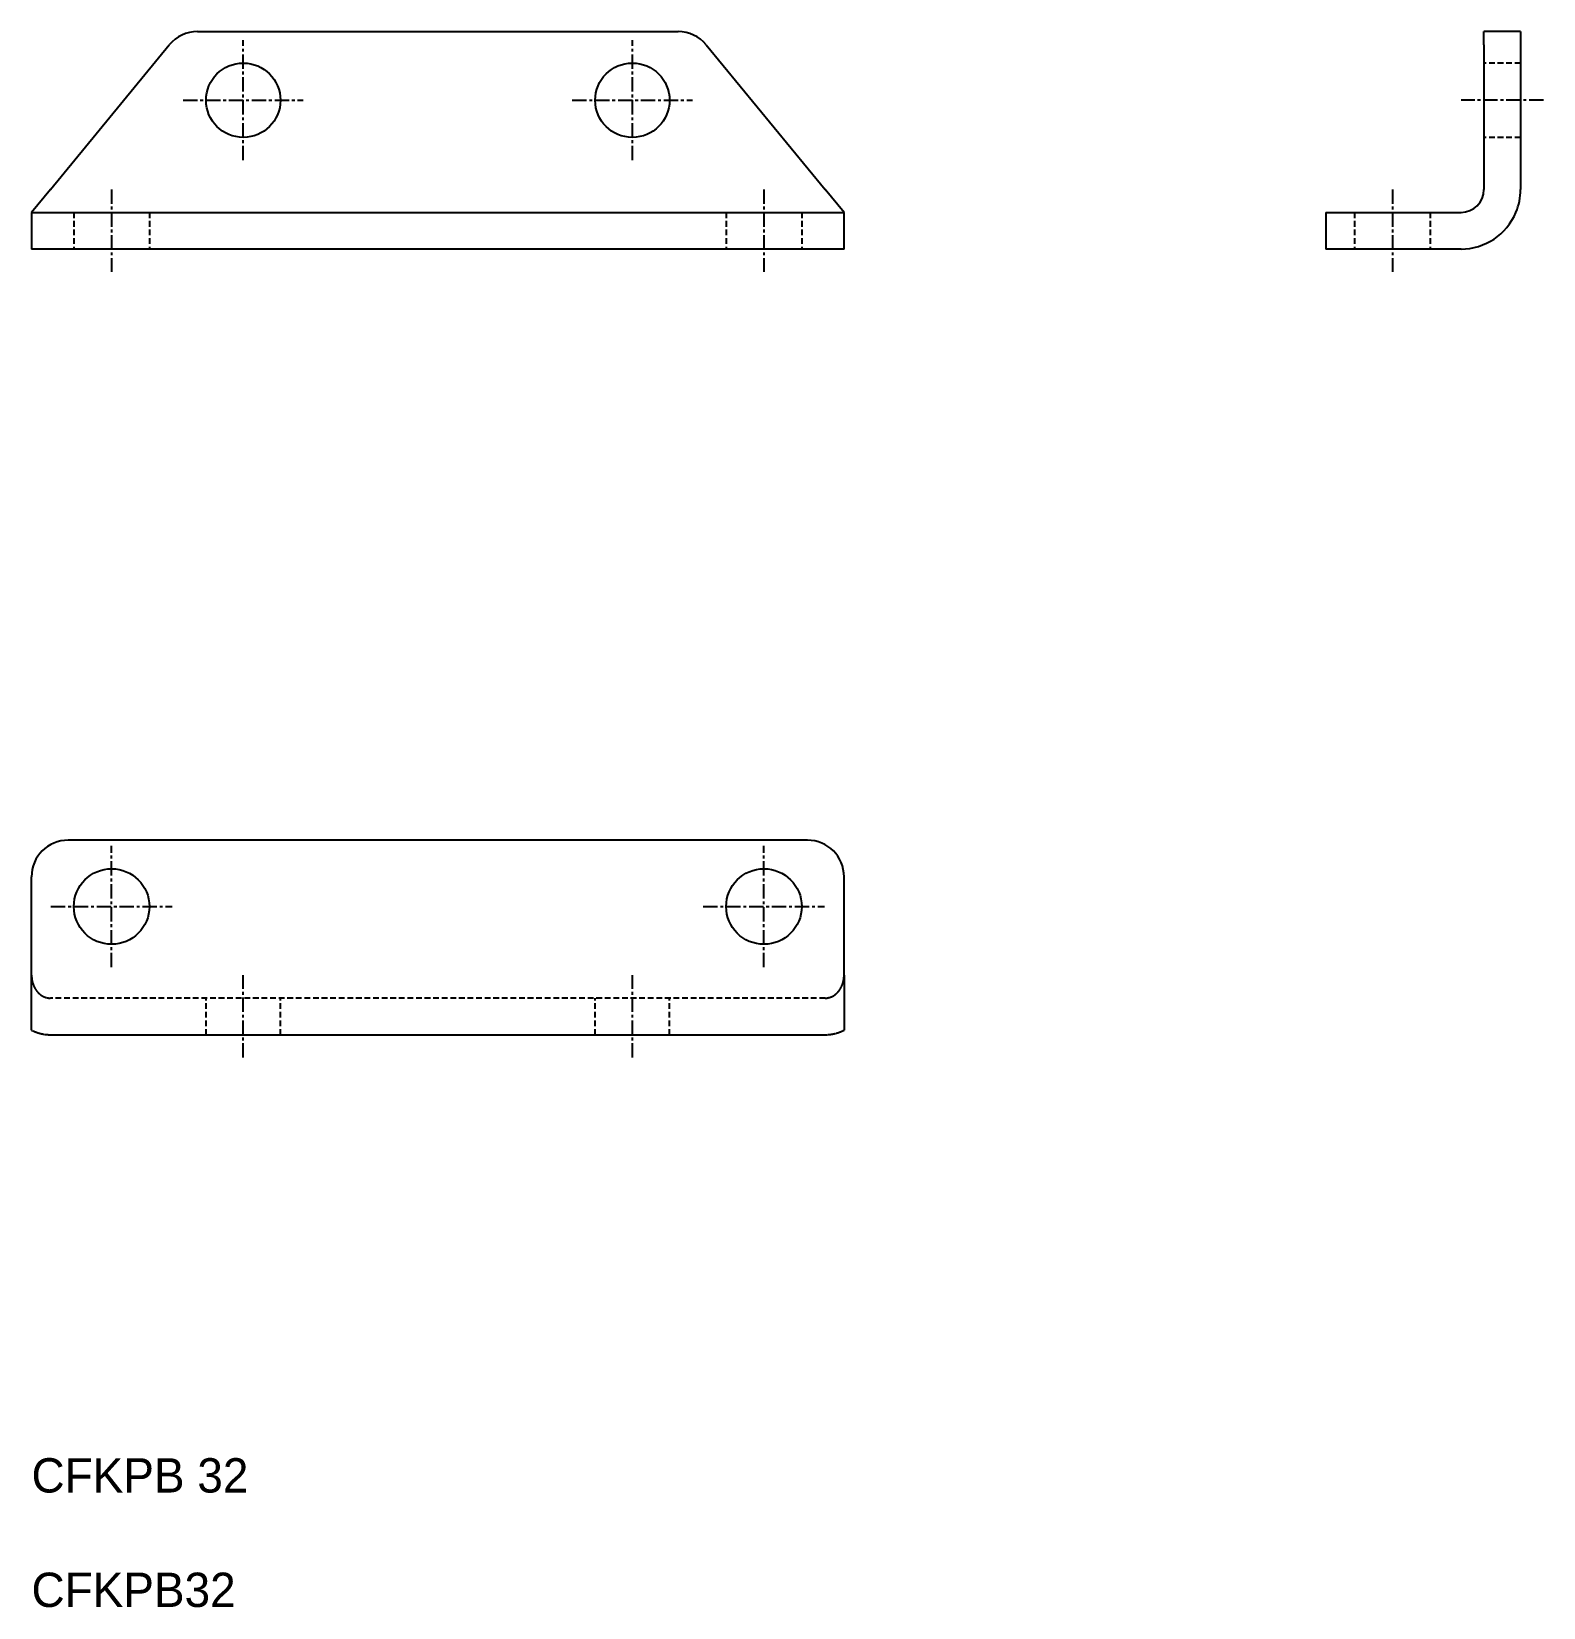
# Model space of a CAD drawing. Extents: x 0 to 132, y 0 to 138.
import ezdxf

# ---------------------------------------------------------------- set-up
doc = ezdxf.new("R2010")
doc.units = 0
doc.linetypes.add('CENTER', pattern=[2, 1.25, -0.25, 0.25, -0.25])
doc.linetypes.add('DASHED', pattern=[0.75, 0.5, -0.25])
doc.layers.get('0').update_dxf_attribs({"linetype": 'CONTINUOUS'})
doc.layers.add('CENTER', color=1, linetype='CENTER')

msp = doc.modelspace()

# ---------------------------------------------------------------- linework, layer by layer
at = {"color": 7, "linetype": 'CONTINUOUS'}
for p, q in [((1.65, 123.85), (12.04, 136.49)), ((14.51, 137.65), (56.49, 137.65)), ((58.96, 136.49), (69.35, 123.85)), ((130.11, 137.65), (126.91, 137.65)), ((126.91, 136.49), (126.91, 137.65)), ((126.91, 136.49), (126.91, 123.85)), ((130.11, 137.65), (130.11, 136.49)), ((130.11, 136.49), (130.11, 123.85)), ((1.65, 123.85), (0, 121.85)), ((71, 121.85), (69.35, 123.85)), ((0, 121.85), (3.2, 121.85)), ((0, 121.85), (0, 118.65)), ((3.2, 121.85), (67.8, 121.85)), ((67.8, 121.85), (71, 121.85)), ((71, 118.65), (71, 121.85)), ((113.11, 121.85), (124.91, 121.85)), ((113.11, 121.85), (113.11, 118.65)), ((3.2, 118.65), (0, 118.65)), ((67.8, 118.65), (3.2, 118.65)), ((71, 118.65), (67.8, 118.65)), ((124.91, 118.65), (113.11, 118.65)), ((67.8, 67), (3.2, 67)), ((0, 55.2), (0, 63.8)), ((71, 55.2), (71, 63.8)), ((0, 50.4), (0, 55.2)), ((71, 55.2), (71, 50.4)), ((1.65, 50), (69.35, 50))]:
    msp.add_line(p, q, dxfattribs=at)
at = {"color": 3, "linetype": 'DASHED'}
for p, q in [((130.11, 134.9), (126.91, 134.9)), ((130.11, 128.4), (126.91, 128.4)), ((3.7, 121.85), (3.7, 118.65)), ((10.3, 121.85), (10.3, 118.65)), ((60.7, 121.85), (60.7, 118.65)), ((67.3, 121.85), (67.3, 118.65)), ((115.61, 121.85), (115.61, 118.65)), ((122.21, 121.85), (122.21, 118.65)), ((69.35, 53.2), (1.65, 53.2)), ((15.25, 50), (15.25, 53.2)), ((21.75, 50), (21.75, 53.2)), ((49.25, 50), (49.25, 53.2)), ((55.75, 50), (55.75, 53.2))]:
    msp.add_line(p, q, dxfattribs=at)
at = {"color": 7, "linetype": 'CONTINUOUS'}
for centre, radius in [((18.5, 131.65), 3.25), ((52.5, 131.65), 3.25), ((7, 61.2), 3.3), ((64, 61.2), 3.3)]:
    msp.add_circle(centre, radius, dxfattribs=at)
for centre, radius, start, end in [((14.51, 134.45), 3.2, 90, 140.553), ((56.49, 134.45), 3.2, 39.447, 90), ((124.91, 123.85), 2, 270, 0), ((124.91, 123.85), 5.2, 337.3801, 0), ((124.91, 123.85), 5.2, 270, 337.3801), ((3.2, 63.8), 3.2, 90, 180), ((67.8, 63.8), 3.2, 0, 90), ((1.99, 54.35), 4.42, 243.239, 244.6528), ((1.97, 54.34), 4.4, 244.8563, 246.27), ((1.95, 54.33), 4.39, 246.4854, 247.8991), ((1.93, 54.32), 4.37, 248.1258, 249.5395), ((1.9, 54.32), 4.36, 249.7769, 251.1907), ((1.88, 54.31), 4.34, 251.4382, 252.8519), ((1.86, 54.3), 4.33, 253.1088, 254.5225), ((1.84, 54.3), 4.32, 254.7881, 256.2019), ((1.82, 54.29), 4.31, 256.4754, 257.8891), ((1.79, 54.29), 4.3, 258.1697, 259.5834), ((1.77, 54.29), 4.3, 259.8702, 261.284), ((1.75, 54.28), 4.29, 261.5761, 262.9899), ((1.73, 54.28), 4.29, 263.2864, 264.7001), ((1.7, 54.28), 4.28, 265.0001, 266.4139), ((1.68, 54.28), 4.28, 266.7163, 268.1301), ((1.66, 54.28), 4.28, 268.434, 269.8478), ((69.34, 54.28), 4.28, 270.1522, 271.566), ((69.32, 54.28), 4.28, 271.8699, 273.2837), ((69.3, 54.28), 4.28, 273.5861, 274.9999), ((69.27, 54.28), 4.29, 275.2999, 276.7136), ((69.25, 54.28), 4.29, 277.0101, 278.4239), ((69.23, 54.29), 4.3, 278.716, 280.1298), ((69.21, 54.29), 4.3, 280.4166, 281.8303), ((69.18, 54.29), 4.31, 282.1109, 283.5246), ((69.16, 54.3), 4.32, 283.7981, 285.2119), ((69.14, 54.3), 4.33, 285.4775, 286.8912), ((69.12, 54.31), 4.34, 287.1481, 288.5618), ((69.1, 54.32), 4.36, 288.8093, 290.2231), ((69.07, 54.32), 4.37, 290.4605, 291.8742), ((69.05, 54.33), 4.39, 292.1009, 293.5146), ((69.03, 54.34), 4.4, 293.73, 295.1437), ((69.01, 54.35), 4.42, 295.3472, 296.761)]:
    msp.add_arc(centre, radius, start, end, dxfattribs=at)
at = {"color": 3, "linetype": 'DASHED'}
for centre, radius, start, end in [((2, 55.18), 2, 179.5022, 185.1272), ((69, 55.18), 2, 354.8728, 0.4978), ((2, 55.15), 1.99, 184.146, 189.771), ((1.99, 55.11), 1.98, 188.8329, 194.4579), ((1.98, 55.08), 1.96, 193.5918, 199.2168), ((1.97, 55.05), 1.94, 198.4509, 204.0759), ((1.95, 55.02), 1.91, 203.4381, 209.0631), ((1.93, 54.99), 1.88, 208.5798, 214.2048), ((1.91, 54.96), 1.85, 213.9005, 219.5255), ((1.88, 54.94), 1.81, 219.4208, 225.0458), ((69.12, 54.94), 1.81, 314.9542, 320.5792), ((69.09, 54.96), 1.85, 320.4745, 326.0995), ((69.07, 54.99), 1.88, 325.7952, 331.4202), ((69.05, 55.02), 1.91, 330.9369, 336.5619), ((69.03, 55.05), 1.94, 335.9241, 341.5491), ((69.02, 55.08), 1.96, 340.7832, 346.4082), ((69.01, 55.11), 1.98, 345.5421, 351.1671), ((69, 55.15), 1.99, 350.229, 355.854), ((1.86, 54.92), 1.78, 225.1563, 230.7813), ((1.83, 54.9), 1.75, 231.1152, 236.7402), ((1.8, 54.88), 1.72, 237.2957, 242.9207), ((1.76, 54.87), 1.69, 243.6846, 249.3096), ((1.73, 54.86), 1.67, 250.2553, 255.8803), ((1.7, 54.85), 1.65, 256.9677, 262.5927), ((1.66, 54.85), 1.65, 263.7705, 269.3955), ((69.34, 54.85), 1.65, 270.6045, 276.2295), ((69.3, 54.85), 1.65, 277.4073, 283.0323), ((69.27, 54.86), 1.67, 284.1197, 289.7447), ((69.24, 54.87), 1.69, 290.6904, 296.3154), ((69.2, 54.88), 1.72, 297.0793, 302.7043), ((69.17, 54.9), 1.75, 303.2598, 308.8848), ((69.14, 54.92), 1.78, 309.2187, 314.8437)]:
    msp.add_arc(centre, radius, start, end, dxfattribs=at)
at = {"layer": 'CENTER', "color": 1, "linetype": 'CENTER'}
for p, q in [((18.5, 126.4), (18.5, 136.9)), ((52.5, 126.4), (52.5, 136.9)), ((13.25, 131.65), (23.75, 131.65)), ((47.25, 131.65), (57.75, 131.65)), ((132.11, 131.65), (124.91, 131.65)), ((7, 123.85), (7, 116.65)), ((64, 123.85), (64, 116.65)), ((118.91, 123.85), (118.91, 116.65)), ((7, 55.9), (7, 66.5)), ((64, 55.9), (64, 66.5)), ((1.7, 61.2), (12.3, 61.2)), ((58.7, 61.2), (69.3, 61.2)), ((18.5, 48), (18.5, 55.2)), ((52.5, 48), (52.5, 55.2))]:
    msp.add_line(p, q, dxfattribs=at)

# ---------------------------------------------------------------- texts
for s, p in [('CFKPB 32', (0, 10)), ('CFKPB32', (0, 0))]:
    msp.add_text(s, height=3).set_placement(p)

doc.saveas('drawing.dxf')
